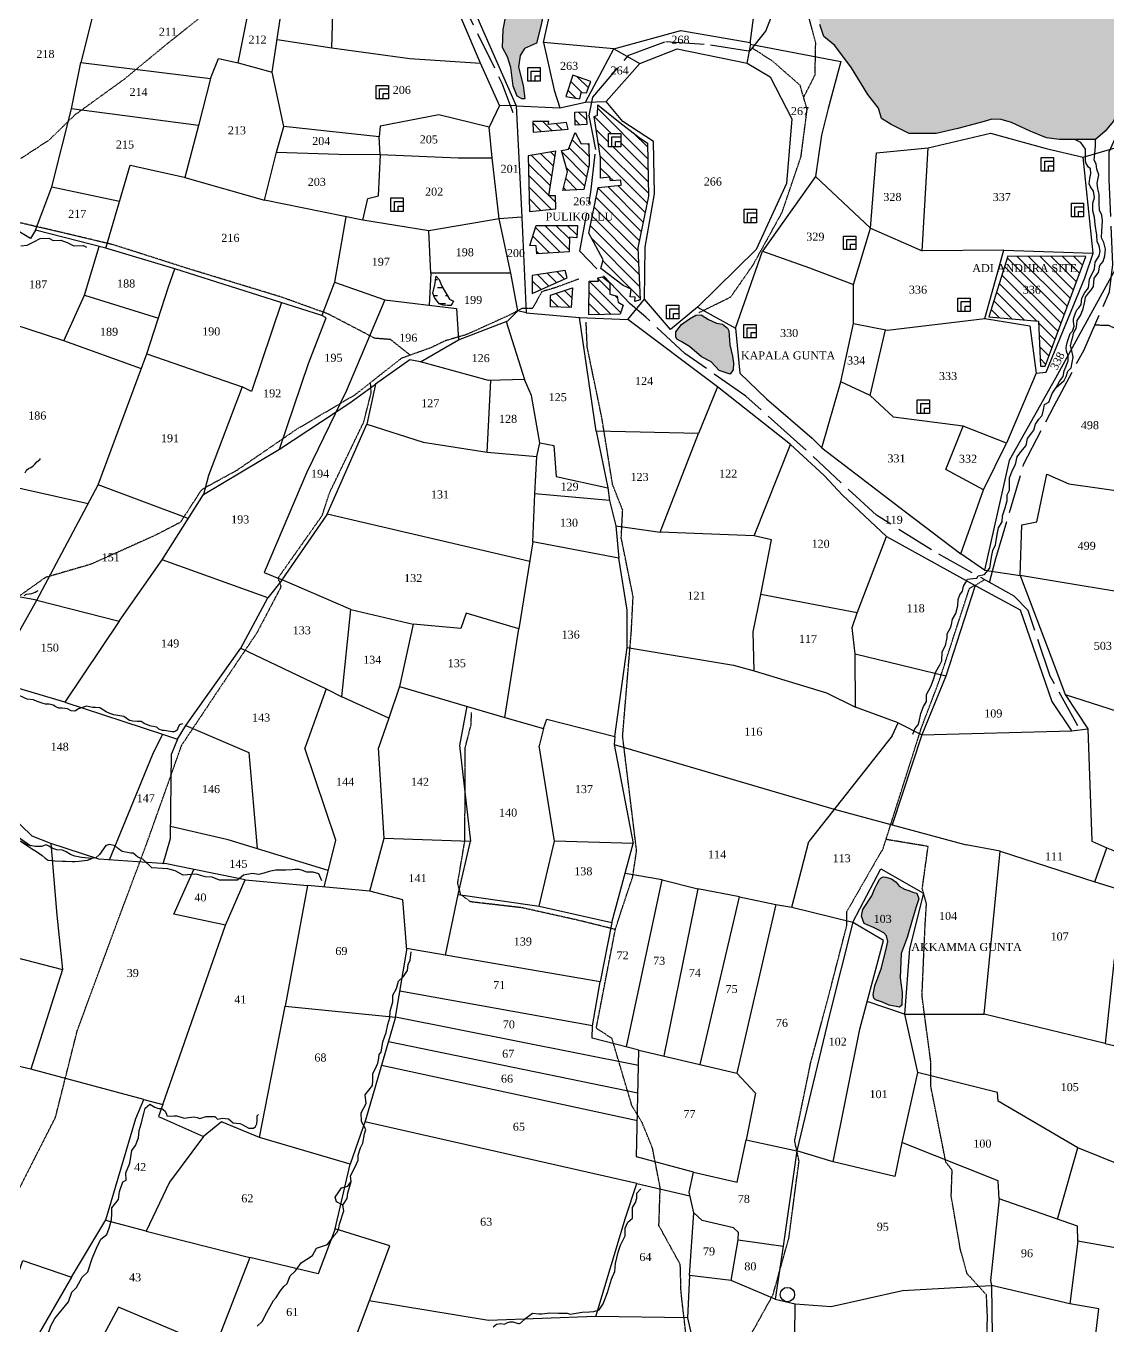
# Model space of a CAD drawing. Header units: millimetres. Extents: x 560 to 2074, y -487 to 930.
# Drawn here: x 1139 to 1476.9, y -166.9 to 239.2 of the extents above; entities that cross this region are included whole.
import ezdxf

# ---------------------------------------------------------------- set-up
doc = ezdxf.new("R2010")
doc.units = ezdxf.units.MM
doc.header["$MEASUREMENT"] = 0
doc.linetypes.add('ACAD_ISO02W100', pattern=[15, 12, -3])
doc.linetypes.add('ACAD_ISO07W100', pattern=[3, 0, -3])
for name, color, linetype in [('CARTTRACK', 30, 'ACAD_ISO02W100'), ('NALA', 4, 'Continuous'), ('SQUAREWELL', 5, 'Continuous'), ('SURVEY_BND', 7, 'Continuous'), ('SURVEY_NO', 7, 'Continuous'), ('TEXT', 7, 'Continuous'), ('VILLAGE_AREA', 1, 'Continuous'), ('WATER_BODY', 4, 'Continuous')]:
    doc.layers.add(name, color=color, linetype=linetype)
doc.layers.add('FOOTPATH', color=150, linetype='ACAD_ISO07W100', lineweight=30)
doc.styles.get("Standard").update_dxf_attribs({"font": 'times.ttf'})

# ---------------------------------------------------------------- blocks, each defined once
blk = doc.blocks.new('123')
at = {"layer": 'SQUAREWELL'}
for points in [[(-3.04, 4.2), (0.8, 4.2), (0.8, 0), (-3.04, 0)], [(-1.97, 3.09), (0.8, 3.09), (0.8, 0), (-1.97, 0)], [(0.8, 0), (-0.8, 0), (-0.8, 1.65), (0.8, 1.65)]]:
    blk.add_lwpolyline(points, close=True, dxfattribs=at)

msp = doc.modelspace()

# ---------------------------------------------------------------- hatches: boundary and pattern name
at = {"layer": 'VILLAGE_AREA'}
h = msp.add_hatch(dxfattribs=at)
h.set_pattern_fill('ANSI31', color=256, scale=20, angle=90, style=0)
h.paths.add_polyline_path([(1315.37, 221.84), (1309.73, 223.76), (1307.6, 217.1), (1311.98, 216.41), (1312.39, 218.37), (1314.06, 218.25)])
h.paths.add_polyline_path([(1307.74, 208.98), (1302.1, 208.34), (1302.23, 209.32), (1297.23, 209.32), (1297.4, 206.03), (1308.26, 206.89)])
h.paths.add_polyline_path([(1313.98, 212.31), (1310.39, 212.27), (1310.52, 208.21), (1314.15, 208.38)])
h.paths.add_polyline_path([(1314.77, 202.41), (1312.39, 202.31), (1310.49, 205.9), (1308.45, 200.66), (1306.22, 200.22), (1308.11, 193.58), (1306.61, 187.75), (1313.17, 188.14), (1314.91, 195.9)])
h.paths.add_polyline_path([(1304.46, 200.01), (1295.81, 198.61), (1296.2, 181.23), (1304.46, 182.01), (1304.37, 186.13), (1302.28, 186.08)])
h.paths.add_polyline_path([(1333.12, 202.51), (1330.53, 204.36), (1323.5, 209.75), (1317.57, 214.5), (1317.52, 211.33), (1316.41, 210.86), (1318.42, 198.02), (1318.42, 191.65), (1321.33, 191.92), (1321.49, 190.81), (1324.71, 191.02), (1324.82, 189.49), (1317.71, 188.68), (1314.8, 174.48), (1319.2, 166.08), (1318.49, 163.39), (1325.51, 158.12), (1328, 156.96), (1327.71, 154.56), (1329.2, 154.48), (1329.16, 153.11), (1330.8, 153.64), (1330.11, 169.89), (1333.39, 186.04)])
h.paths.add_polyline_path([(1324.74, 201.41), (1323.14, 201.41), (1321.97, 201.41), (1320.9, 201.41), (1320.9, 205.61), (1324.74, 205.61)], flags=16)
h.paths.add_polyline_path([(1308.69, 173.25), (1310.98, 172.96), (1311.27, 176.89), (1298.3, 176.88), (1296.32, 170.6), (1298.27, 170.48), (1298.48, 168.02), (1308.6, 168.64)])
h.paths.add_polyline_path([(1307.99, 160.51), (1307.39, 162.77), (1297.04, 161.25), (1297.04, 155.56)])
h.paths.add_polyline_path([(1309.69, 157.39), (1302.79, 155.05), (1302.79, 151.47), (1309.23, 151.24)])
h.paths.add_polyline_path([(1323.62, 154.73), (1321.29, 155.45), (1321.35, 158.99), (1319.08, 160.85), (1317.61, 160.48), (1317.76, 159.46), (1314.9, 159.5), (1314.72, 148.93), (1324.53, 149.16), (1325.47, 151.94), (1323.89, 152.89)])
h.paths.add_polyline_path([(1470.03, 167.12), (1445.6, 167.31), (1439.67, 148.27), (1455.18, 146.97), (1455.78, 132.89), (1457.32, 132.89)])
h.paths.add_polyline_path([(1300.62, 177.67), (1322.61, 177.67), (1322.61, 181.51), (1300.62, 181.51)], flags=9)
h.paths.add_polyline_path([(1433.87, 161.6), (1467.14, 161.6), (1467.14, 165.43), (1433.87, 165.43)], flags=9)
h.paths.add_polyline_path([(1449.65, 154.83), (1456.45, 154.83), (1456.45, 158.64), (1449.65, 158.64)], flags=24)
at = {"layer": 'WATER_BODY'}
h = msp.add_hatch(dxfattribs=at)
h.set_pattern_fill('DASH', color=256, scale=20, style=0)
h.paths.add_polyline_path([(1358.47, 143.96), (1358.12, 144.8), (1356.46, 145.98), (1354.6, 146.34), (1352.15, 147.46), (1349.87, 148.92), (1348.23, 148.83), (1346.24, 147.73), (1343.71, 145.96), (1341.92, 143.63), (1341.94, 142.08), (1342.22, 141.32), (1343.6, 140.65), (1346.2, 139.08), (1349.94, 135.86), (1353.01, 134.23), (1355.48, 131.51), (1358.92, 130.43), (1359.8, 131.77), (1359.91, 133.86), (1359.61, 136.01), (1358.79, 139.57)])
h.paths.add_polyline_path([(1482.46, 255.31), (1479.14, 263.22), (1473.38, 276.31), (1471.21, 288.9), (1470.85, 295.95), (1469.05, 300.55), (1462.92, 307.24), (1458.81, 317.58), (1456.36, 321.39), (1454.13, 329.16), (1450.66, 346.4), (1446.62, 362.44), (1443.67, 362.51), (1440.65, 360.36), (1438.77, 355.54), (1438.77, 350.86), (1439.64, 346.9), (1441.22, 338.14), (1442.3, 330.73), (1441.36, 327.35), (1438.99, 321.09), (1434.07, 314.65), (1430.4, 311.34), (1425.07, 308.03), (1419.95, 303.86), (1411.51, 299.3), (1406.11, 294.91), (1401, 290.31), (1397.67, 286.67), (1393.21, 278.4), (1391.48, 273.79), (1389.25, 270.99), (1386.29, 268.4), (1384.2, 264.94), (1382.91, 259.35), (1382.41, 256.41), (1383.27, 251.66), (1384.85, 247.27), (1386.29, 243.67), (1386.94, 239.57), (1388.17, 235.83), (1391.62, 233.03), (1396.75, 226.05), (1401.87, 217.71), (1405.18, 213.53), (1406.19, 210.23), (1409.14, 208.43), (1414.76, 205.55), (1417.93, 205.55), (1423.26, 205.55), (1430.03, 207.13), (1438.21, 209.29), (1440.66, 210.08), (1443.54, 209.94), (1446.79, 209), (1452.55, 206.34), (1457.73, 204.18), (1461.77, 203.75), (1466.59, 203.75), (1473.03, 203.75), (1475.97, 206.29), (1478.55, 209.29), (1480.13, 212.24), (1480.07, 214.63), (1480.79, 218.59), (1481.73, 221.82), (1483.17, 224.49), (1488.16, 228.27), (1491.76, 230.78), (1492.12, 232.87)])
h.paths.add_polyline_path([(1302.9, 292.34), (1298.84, 296.49), (1295.52, 299.57), (1292.35, 297.57), (1287.44, 295.47), (1284.41, 293.7), (1281.14, 293.71), (1278.29, 292.83), (1277.26, 289.98), (1277.33, 287.43), (1278.38, 284.29), (1281.56, 282.43), (1288.7, 279.7), (1293.14, 276.86), (1294.54, 272.38), (1293.42, 264.74), (1291.13, 254.29), (1289.68, 246.61), (1288.05, 238.07), (1287.81, 232.4), (1289.35, 229.5), (1290.38, 226.15), (1291.17, 220.32), (1292.39, 217.24), (1293.79, 216.44), (1294.77, 216.44), (1294.21, 220.56), (1292.76, 226.34), (1293.28, 229.93), (1294.63, 232.08), (1298.37, 233.8), (1299.82, 239.15), (1302.26, 251.08), (1304.26, 260.83), (1305.11, 270.66), (1307.07, 277.38), (1307.21, 283.35), (1305.61, 288.38)])
h.paths.add_polyline_path([(1294.05, 337.05), (1287.17, 353.84), (1281.62, 367.38), (1272.99, 387.78), (1272.85, 395.65), (1271.59, 410.12), (1269.35, 424.84), (1266.58, 432.43), (1262.82, 437.79), (1256.29, 444.76), (1248.41, 452.58), (1237.77, 462.14), (1232.41, 468.93), (1230.98, 473.93), (1228.38, 479.73), (1224.99, 483.57), (1221.5, 485.36), (1212.79, 488.96), (1203.43, 491.89), (1195.73, 495.88), (1183.45, 502.57), (1174.69, 506.08), (1170.38, 507.6), (1165.48, 510.03), (1159.21, 512.59), (1152.47, 515.71), (1151.38, 516.04), (1151.38, 514.46), (1152.08, 512.36), (1153.35, 509), (1155.57, 506.01), (1157.23, 503.35), (1158.83, 497.32), (1160.42, 492.75), (1165.63, 486.53), (1169.25, 481.13), (1172.24, 475.61), (1173.58, 471.04), (1176.14, 468.25), (1181.61, 463.93), (1186.44, 459.17), (1192.16, 451.8), (1198.83, 441.9), (1203.36, 432.38), (1211.05, 418.28), (1216.52, 407.76), (1223.01, 395.69), (1226.8, 389.08), (1230.98, 380.22), (1235.08, 371.61), (1238.58, 366.52), (1242.91, 357.23), (1246.02, 351.68), (1247.49, 347.39), (1249.79, 340.72), (1251.55, 334.9), (1252.62, 328.54), (1254.01, 321.29), (1255.56, 317.28), (1258.27, 312.75), (1260.86, 307.44), (1262.53, 301.21), (1263.88, 295.81), (1265.23, 293.87), (1267.51, 292.42), (1270.57, 292.11), (1273.45, 293.47), (1276.96, 296.28), (1280.71, 298.75), (1284.13, 300.1), (1290.72, 301.6), (1293.48, 302.56), (1295.12, 305.41), (1296.74, 326.81)])
h.paths.add_polyline_path([(1666, 501.82), (1660.63, 504.33), (1653.59, 506.57), (1647.16, 507.8), (1642.29, 506.62), (1640.11, 504.72), (1637.37, 500.76), (1636.48, 495.37), (1636.48, 488.84), (1638.99, 484.87), (1643.3, 483.14), (1645.87, 482.81), (1649, 482.03), (1652.69, 482.03), (1658.34, 482.08), (1663.32, 483.26), (1665.33, 484.37), (1667.79, 488.23), (1668.91, 492.44), (1668.91, 496.24), (1667.96, 499.42)])
h.paths.add_polyline_path([(1671.16, 452.94), (1670.54, 455.88), (1667.98, 457.66), (1661.78, 455.96), (1659.38, 454.72), (1651.71, 453.56), (1649.69, 451.08), (1649.77, 447.37), (1650, 444.89), (1653.18, 442.88), (1655.81, 443.34), (1660.31, 444.19), (1662.94, 444.97), (1666.43, 445.12), (1668.99, 445.97), (1670.23, 447.76), (1671.39, 450.31)])
h.paths.add_polyline_path([(1731.92, 159.93), (1729.78, 161.28), (1725.52, 162.54), (1720.95, 162.17), (1719.19, 160.36), (1720.24, 158.96), (1721.81, 158), (1723.34, 157.91), (1726.1, 157.04), (1728.55, 153.94), (1729.25, 151.01), (1727.94, 147.17), (1726.19, 142.19), (1726.92, 141.86), (1727.54, 141.86), (1728.42, 142.08), (1729.52, 143.45), (1730.12, 144.5), (1731.28, 146.15), (1733.21, 149.14), (1733.77, 152.33), (1732.57, 157.82)])
h.paths.add_polyline_path([(1578.74, 101.51), (1575.72, 103.75), (1571.57, 106.55), (1566.3, 109.32), (1564.54, 110.26), (1563.01, 110.52), (1561.82, 110.29), (1560.66, 109.59), (1559.57, 108.28), (1558.83, 107.23), (1557.89, 105.26), (1556.4, 101.6), (1555.98, 97.4), (1555.95, 94.23), (1556.66, 91.99), (1558.52, 90.64), (1559.57, 90.2), (1561.74, 89.49), (1562.78, 88.74), (1562.78, 87.99), (1562.56, 86.5), (1560.69, 83.76), (1561.48, 83.08), (1562.93, 83.08), (1564.09, 83.11), (1567.67, 81.82), (1570.18, 82.05), (1573.15, 85.47), (1576.12, 89.65), (1578.4, 94.13), (1579.3, 97.67)])
h.paths.add_polyline_path([(1409.28, 266.99), (1441.42, 266.99), (1441.42, 270.82), (1409.28, 270.82)], flags=24)
h.paths.add_polyline_path([(1420.3, 275.59), (1433.71, 275.59), (1433.71, 279.51), (1420.3, 279.51)], flags=24)
h.paths.add_polyline_path([(1267.76, 272.76), (1301.54, 272.76), (1301.54, 276.59), (1267.76, 276.59)], flags=9)
h.paths.add_polyline_path([(1227.85, 393.79), (1269.02, 393.79), (1269.02, 397.63), (1227.85, 397.63)], flags=24)
h.paths.add_polyline_path([(1562.85, 94.43), (1569.65, 94.43), (1569.65, 98.24), (1562.85, 98.24)], flags=24)
h = msp.add_hatch(dxfattribs=at)
h.set_pattern_fill('DASH', color=256, scale=20, style=0)
h.paths.add_polyline_path([(1268.84, 157.92), (1268.04, 160.01), (1267.13, 160.99), (1266.64, 158.32), (1266.01, 155.72), (1266.59, 154.34), (1268.04, 152.43), (1269.24, 152.01), (1270.67, 151.88), (1271.62, 151.85), (1272.09, 152.5), (1272.47, 153.25), (1271.27, 153.81)])
h = msp.add_hatch(dxfattribs=at)
h.set_pattern_fill('DASH', color=256, scale=10, style=0)
h.paths.add_polyline_path([(1759.22, -147.85), (1760.98, -143.52), (1761.22, -141.23), (1759.89, -140.52), (1757.12, -140.23), (1752.97, -140.66), (1748.11, -140.99), (1744.24, -141.14), (1741.81, -143.47), (1740.9, -145.23), (1738.42, -148.51), (1736.75, -151.94), (1736.56, -155.08), (1737.51, -157.75), (1739.9, -159.18), (1746.19, -159.22), (1748.96, -158.27), (1752.45, -157.74), (1754.45, -157.36), (1756.07, -154.31), (1757.22, -150.14)])
h.paths.add_polyline_path([(1416.94, -35.92), (1417.84, -33.49), (1417.21, -31.73), (1415.96, -31.34), (1414.7, -30.87), (1413.37, -30.4), (1411.65, -29.54), (1410.75, -28.29), (1409.26, -27.15), (1407.54, -26.68), (1406.67, -26.57), (1406.05, -26.92), (1405.54, -27.43), (1404.79, -28.76), (1404.01, -30.44), (1403.11, -32.51), (1400.29, -36.73), (1399.89, -38.88), (1400.76, -41.15), (1401.7, -41.62), (1403.62, -42.44), (1404.91, -43.07), (1406.87, -44.05), (1407.69, -44.99), (1408.16, -46.75), (1407.73, -48.66), (1406.13, -55.04), (1404.13, -60.63), (1403.54, -63.33), (1403.81, -64.43), (1404.32, -64.97), (1406.44, -65.76), (1408.59, -66.62), (1411.77, -67.24), (1412.47, -66.63), (1412.63, -62.75), (1411.96, -58.11), (1412.35, -50.56), (1414.23, -45.52), (1415.76, -40.08)])
h.paths.add_polyline_path([(1403.04, -41.63), (1409.85, -41.63), (1409.85, -37.83), (1403.04, -37.83)], flags=24)

# ---------------------------------------------------------------- linework, layer by layer
at = {"layer": 'CARTTRACK'}
for points in [[(1137.52, 527.16), (1144.29, 508.48), (1144.56, 495.76), (1141.73, 484.13), (1141.73, 473.68), (1147.23, 448.77), (1152.07, 426.58), (1157.16, 417.61), (1172.32, 403.95), (1187.63, 389.65), (1201.44, 380.81), (1212.71, 373.58), (1221.16, 357.91), (1242.1, 312.94), (1247.61, 302.99), (1256.47, 296.03), (1259.29, 285.12), (1263.85, 273.07), (1273.37, 250.3), (1287.6, 221.31), (1291.05, 212.17)], [(1467.52, 20.6), (1458.82, 36.14), (1451.95, 56.63), (1447.62, 61.07), (1421.77, 75.52), (1404.61, 86.33), (1379.77, 109.32), (1363.77, 123.57), (1344.76, 136.84), (1332.56, 148.21), (1327.63, 152.41), (1311.93, 168.86), (1315.41, 187.23), (1316.95, 200.59), (1314.9, 211.15), (1316.03, 216.92), (1327.22, 230.03), (1338.81, 234.33), (1352.76, 233.31), (1365.17, 231.36), (1370.02, 237.55), (1375.15, 250.87)], [(1439.94, 65.37), (1441.92, 72.84), (1450.55, 102.21), (1460.04, 120.49), (1469.32, 137.85), (1477.36, 156.17), (1478.37, 164.64), (1477.25, 191.24), (1477.25, 199.86), (1480.16, 206.33), (1481.06, 209.62)]]:
    msp.add_lwpolyline(points, dxfattribs=at)
at = {"layer": 'FOOTPATH', "ltscale": 0.01}
for points in [[(1381.84, 216.86), (1385.42, 223.87), (1385.62, 233.92), (1381.61, 248.98), (1375.69, 262.32), (1372.54, 271.34), (1361.57, 279.06), (1341.97, 287.96), (1324.13, 296.72), (1318.02, 299.77), (1314.59, 305.39), (1310.3, 307.01), (1299.96, 304.6)], [(1137.36, 197.79), (1146.26, 203.6), (1154.39, 211.51), (1169.83, 222.68), (1182.8, 233.39), (1199.3, 246.53), (1210.81, 255.8), (1219.01, 264.27), (1221.6, 269.31)], [(1349.11, 149.63), (1359.07, 154.52), (1366.02, 164.47), (1375.11, 180.92), (1381.03, 198.36), (1382.94, 213.1), (1380.75, 220.63), (1372.16, 228.15), (1365.84, 232.22)], [(1258.99, 136.35), (1252.83, 141.23), (1247.92, 141.61), (1233.31, 149.23), (1219, 154.4), (1189.26, 163.48), (1166.31, 170.81), (1149.66, 174.78), (1122.7, 181.02)], [(1311.61, 160.11), (1304.18, 157.38), (1300.08, 156.18), (1297.17, 150.97), (1293.92, 150.97), (1290.16, 148.93), (1276.58, 142.78), (1269.91, 140.82), (1265.47, 138.68), (1256.21, 135.35), (1241.72, 123.94), (1223.22, 113), (1204.82, 100.35), (1193.81, 94.32), (1187.18, 84.13), (1179.24, 80.02), (1159.22, 71.03), (1145.05, 66.91), (1128.63, 55.25), (1107.7, 40.6), (1097.48, 32.38), (1095.37, 30.28), (1090.15, 19.57), (1085.36, 12.73)], [(1325.32, 17.33), (1328.05, 50.19), (1328.59, 60.95), (1324.89, 79.29), (1325.33, 87.93), (1322.17, 95.99), (1318.84, 116.74), (1314.27, 138.79), (1313.92, 146.72)], [(1498.2, 20.25), (1495.72, 55.06), (1495.72, 81.75), (1494.14, 113.47), (1491.77, 139.89), (1481.62, 143.57), (1477.14, 145.6), (1472.77, 145.71)], [(1187.59, 14.48), (1199.88, 32.92), (1211.13, 49.63), (1218.68, 64), (1217.75, 66.79), (1231.51, 86.29), (1233.76, 93.31), (1244.45, 115.42), (1246.78, 124.58), (1246.59, 127.77)], [(1406.47, -18.38), (1418.74, 20.28), (1424.09, 34.31), (1433.64, 63.51), (1438.37, 66.24)], [(1276.18, 13.83), (1278.03, 21.08), (1278.1, 24.78)], [(1329.68, -18.41), (1325.32, 17.33)], [(1176.64, -16.33), (1187.59, 14.48)], [(1276.05, -15.28), (1276.18, 13.83)], [(1345.01, -168.76), (1343.56, -156.25), (1343.32, -147.63), (1336.65, -135.5), (1337.05, -123.65), (1334.64, -111.27), (1331.34, -103.16), (1328.19, -97.95), (1322, -77.07), (1317.09, -73.85), (1323.04, -43.02), (1311.53, -40.17), (1293.91, -36.24), (1277.83, -34.39), (1274.77, -32.14), (1273.81, -28.53), (1276.05, -15.28)], [(1420.72, -17.09), (1407.57, -14.91)], [(1051.68, -261.51), (1056.27, -247.98), (1066.52, -223.93), (1082.05, -197.82), (1097.36, -175.65), (1119.87, -151.61), (1135.79, -126.13), (1148.2, -101.68), (1155.02, -74.55), (1168.29, -38.63), (1176.64, -16.33)], [(1323.04, -43.02), (1325.14, -36.49), (1328.44, -26.68), (1329.68, -18.41)], [(1354.84, -201.76), (1358.33, -198.41), (1364.13, -171.82), (1372.28, -157.13), (1377.24, -139.36), (1380.42, -115.35), (1379.04, -109.01), (1384.01, -84.85), (1390.08, -62.19), (1395.33, -41.76), (1395.33, -37.49), (1406.22, -18.48), (1406.47, -18.38)], [(1444.47, -250.59), (1446.07, -245.2), (1446.72, -240.9), (1447.98, -226.95), (1444.85, -224.62), (1443.32, -205.34), (1442.44, -195.59), (1438.87, -193.41), (1439.24, -163.62), (1438.94, -157.14), (1432.9, -150.52), (1430.78, -142.82), (1427.94, -126.37), (1428.23, -118.22), (1426.26, -115.68), (1421.59, -92.12), (1421.59, -84.55), (1418.82, -63.75), (1419.77, -42.02), (1420.21, -34.97), (1418.9, -30.26), (1420.72, -17.09)]]:
    msp.add_lwpolyline(points, dxfattribs=at)
at = {"layer": 'NALA'}
for points in [[(1415.96, 18.02), (1416.6, 19.68), (1417.65, 20.9), (1417.91, 21.95), (1418.45, 24.42), (1419.32, 26.58), (1420.25, 28.21), (1420.25, 30.33), (1421.56, 32.88), (1422.36, 35.03), (1423.13, 37.45), (1424.35, 39.59), (1424.96, 40.93), (1425.09, 43.72), (1426.14, 45.63), (1426.69, 48.19), (1426.66, 49.31), (1427.72, 51.23), (1428.07, 52.25), (1428.29, 53.91), (1429.35, 55.67), (1429.96, 58.07), (1430.12, 59.99), (1430.63, 61.49), (1431.43, 62.68), (1431.82, 64.17), (1432.36, 65.26), (1433.03, 66.41), (1434.73, 66.6), (1435.95, 66.7), (1436.36, 67.43), (1438.38, 67.82), (1439.95, 69.86), (1440.53, 73.25), (1440.91, 75.38), (1441.78, 77.08), (1442.29, 80.31), (1442.71, 82.45), (1443.83, 84.34), (1443.93, 86.22), (1444.79, 88.65), (1445.37, 90.95), (1445.46, 92.68), (1446.17, 94.21), (1446.14, 98.02), (1447.07, 100.47), (1448, 102.23), (1448.54, 104.56), (1449.73, 106.2), (1451.3, 108.11), (1451.75, 110.28), (1453.09, 112.04), (1453.73, 112.9), (1454.21, 114.82), (1455.33, 116.39), (1456.36, 117.48), (1456.71, 119.24), (1457.03, 120.9), (1458.41, 121.63), (1459.44, 124.35), (1460.72, 126.23), (1463.25, 128.42), (1463.86, 129.7), (1464.4, 131.36), (1465.43, 132.41), (1466, 135.77), (1465.46, 138.23), (1465.2, 139.29), (1465.62, 141.07), (1465.97, 142.06), (1466.1, 143.12), (1466.45, 143.89), (1466.93, 144.72), (1467.22, 145.93), (1467.25, 147.21), (1468.31, 148.72), (1469.18, 150.86), (1469.63, 153.15), (1469.92, 154.46), (1470.78, 155.68), (1471.55, 156.54), (1472.35, 157.76), (1472.61, 160.38), (1473.95, 162.2), (1474.34, 164.4), (1475.37, 165.58), (1475.91, 167.34), (1476.07, 169.48), (1475.56, 171.5), (1474.85, 172.97), (1474.95, 175.04), (1475.2, 178.27), (1475.01, 180.09), (1474.21, 181.66), (1474.15, 183.67), (1474.15, 186.61), (1473.73, 188.25), (1473.48, 190.04), (1474.05, 192.69), (1473.45, 194.48), (1473.16, 196.08), (1472.61, 197.23), (1472.77, 199.31), (1473.03, 201.61), (1473.03, 203.08), (1473.03, 203.75)], [(1460.72, 126.23), (1461.86, 128.37), (1462.85, 129.64), (1463.21, 131.44), (1463.75, 132.66), (1464.51, 134.63), (1464.43, 136.09), (1463.92, 137.61), (1463.81, 138.62), (1464.06, 139.91), (1464.34, 140.95), (1465.1, 143.14), (1465.81, 143.84), (1466.37, 145.39), (1466.17, 146.82), (1466.17, 147.73), (1466.65, 149.27), (1467.13, 150.48), (1467.81, 151.1), (1468.48, 152.21), (1468.74, 154.15), (1469.67, 155.93), (1470.76, 157.42), (1471.13, 160.09), (1472.65, 163.29), (1472.88, 165.41), (1474.14, 167.39), (1474.5, 168.83), (1474.19, 170.49), (1473.55, 171.84), (1473.37, 173.86), (1472.88, 177.15), (1472.65, 179.49), (1472.2, 181.42), (1472.16, 183.84), (1472.65, 185.6), (1472.34, 187.62), (1471.44, 188.93), (1470.99, 189.83), (1471.26, 191.54), (1471.53, 193.07), (1471.39, 194.51), (1470.85, 195.05), (1470.13, 196.26), (1469.9, 196.98), (1469.9, 198.33), (1469.9, 200.67), (1468.42, 202.77)], [(1137.35, 170.46), (1139.36, 170.68), (1141.47, 171.76), (1143.37, 172.8), (1146.09, 172.88), (1147.46, 172.17), (1149.89, 172.25), (1151.82, 171.54), (1153.91, 170.53), (1156.89, 170.57), (1157.93, 170.09)], [(1138.7, 99.62), (1139.18, 100.4), (1139.78, 100.91), (1140.48, 101.3), (1141.2, 101.79), (1141.71, 102.33), (1142.37, 103.08), (1142.76, 103.35), (1143.4, 103.86), (1143.4, 104.07)], [(1138.41, 61.31), (1139.13, 61.69), (1140.85, 61.9), (1141.85, 62.35), (1142.41, 62.68), (1142.81, 62.81)], [(1187.85, 21.2), (1186.89, 20.92), (1186.54, 20.17), (1186.16, 19.28), (1185.7, 18.87), (1185.25, 18.69), (1184.61, 18.67), (1182.16, 19.14), (1181.57, 19.17), (1180.48, 19.5), (1179.81, 20.17), (1178.1, 20.53), (1177.63, 20.54), (1175.94, 21.27), (1174.95, 21.89), (1173.75, 21.97), (1172.3, 21.99), (1171.35, 22.3), (1170.28, 22.96), (1169.51, 23.5), (1166.39, 24.04), (1165.19, 24.48), (1164.05, 24.91), (1162.07, 26.21), (1160.64, 26.32), (1159.71, 26.3), (1157.83, 26.7), (1155.37, 25.85), (1154.19, 25.13), (1153.12, 25.28), (1151.98, 25.9), (1150.28, 26.12), (1149.19, 26.14), (1148.34, 26.47), (1147.47, 27.01), (1146.19, 27.36), (1145.06, 27.36), (1144.33, 27.51), (1142.51, 28.21), (1141.32, 28.67), (1139.35, 28.86), (1135.73, 30.61)], [(1083.44, 12.27), (1095.91, 6.21), (1107.26, 0.99), (1119.3, -4.22), (1127.47, -7.85), (1140.5, -16.85)], [(1231.34, -27.78), (1230.45, -25.64), (1228.68, -25.13), (1226.65, -25.13), (1225.33, -24.56), (1224.25, -24.25), (1223.05, -24.25), (1222.1, -24.37), (1220.14, -24.5), (1218.43, -24.5), (1216.97, -24.5), (1214.89, -24.88), (1213.24, -25.38), (1211.72, -25.83), (1209.63, -25.51), (1206.91, -26.02), (1205.08, -27.6), (1203.56, -27.6), (1199.45, -27.6), (1197.17, -26.65), (1194.96, -26.58), (1193.56, -26.14), (1192.11, -25.7), (1188.12, -26.08), (1185.59, -24.75), (1183.25, -24.06), (1178.25, -23.74), (1175.55, -21.14), (1173.91, -20.44), (1172.45, -19.18), (1171.76, -19.18), (1169.04, -18.67), (1167.83, -17.79), (1166.88, -16.9), (1165.05, -16.52), (1163.91, -16.84), (1163.91, -16.84), (1161.89, -19.62), (1160.75, -20.69), (1159.54, -20.88), (1156.32, -20.5), (1154.23, -20.12), (1152.84, -19.56), (1151.57, -18.73), (1150.43, -18.23), (1148.6, -18.17), (1147.4, -17.72), (1146.13, -17.03), (1145.31, -16.59), (1145.31, -16.59), (1143.83, -17.07), (1141.87, -17.07), (1139.13, -16.63), (1137.27, -15.48), (1140.37, -17.52), (1142.58, -18.89), (1144, -19.91), (1144.93, -20.7), (1145.91, -21.41), (1145.91, -21.41), (1147.99, -21.59), (1150.39, -21.72), (1151.27, -21.72), (1153.44, -21.77), (1154.33, -21.77), (1155.44, -21.68), (1156.28, -21.54), (1158.23, -21.37), (1159.54, -20.88)], [(1211.15, -166.96), (1212.74, -165.47), (1214.19, -162.61), (1216.33, -158.91), (1217.14, -158.01), (1218.41, -156.02), (1219.46, -154.57), (1220.59, -153.57), (1221.5, -151.22), (1223.17, -149.68), (1224.89, -147.14), (1228.44, -144.85), (1229.71, -142.59), (1233.11, -141.41), (1235.24, -138.6), (1236.1, -137.7), (1236.55, -136.75), (1236.87, -135.03), (1238.23, -130.93), (1237.96, -129.12), (1235.97, -128.13), (1235.51, -126.59), (1236.65, -125), (1237.55, -123.69), (1239.46, -123.19), (1240.54, -121.75), (1240.37, -120), (1241.68, -117.33), (1242.72, -115.11), (1242.72, -113.48), (1243.4, -111.17), (1244.22, -109.73), (1244.72, -106.8), (1245.08, -105.44), (1243.77, -103), (1243.63, -100.28), (1245.22, -97.34), (1244.95, -94.62), (1247.17, -91.74), (1247.26, -89.98), (1247.26, -87.98), (1248.07, -86.63), (1248.89, -84.81), (1249.16, -83.23), (1249.3, -82.05), (1249.93, -81.33), (1250.39, -78.16), (1251.43, -75.15), (1252.02, -72.66), (1252.66, -70.62), (1252.75, -68.49), (1253.57, -65.57), (1253.57, -63.57), (1254.74, -61.49), (1255.29, -59.18), (1256.83, -57.73), (1258.1, -55.88), (1258.33, -53.96), (1259.01, -52.65), (1259.28, -50.02)], [(1145.73, -169.87), (1146.71, -166.8), (1148.02, -164.47), (1152.22, -159.3), (1153.3, -156.34), (1154.76, -154.83), (1156.57, -151.66), (1158.28, -149.96), (1159.64, -145.82), (1161.01, -142.6), (1162.37, -139.73), (1164.18, -138.27), (1164.92, -136.27), (1165.65, -133.74), (1165.84, -131.74), (1165.84, -129.99), (1167.89, -127.36), (1168.14, -124.88), (1169.26, -121.86), (1170.23, -121.27), (1170.18, -118.98), (1171.45, -116.01), (1171.99, -112.03), (1173.21, -110.47), (1174.14, -108.13), (1174.33, -105.79), (1174.97, -103.7), (1175.8, -100.48), (1176.19, -98.78), (1177.7, -97.56), (1179.21, -98.49), (1180.33, -98.97), (1181.4, -98.97), (1182.48, -99.75), (1182.87, -100.68), (1182.97, -101.17), (1184.14, -101.36), (1185.26, -101.17), (1186.04, -101.17), (1188.38, -101.94), (1189.84, -101.7), (1191.55, -101.55), (1192.43, -101.7), (1193.26, -102.04), (1195.21, -101.46), (1197.11, -101.41), (1197.94, -101.46), (1198.08, -101.55), (1198.77, -102.29), (1200.33, -101.94), (1202.18, -102.19), (1203.69, -103.45), (1205.79, -103.65), (1206.33, -103.8), (1208.57, -105.11), (1210.07, -105.11), (1210.7, -104.52), (1211.09, -103.7), (1211.19, -102.62), (1211.19, -101.21), (1211.63, -100.82)], [(1237.96, -129.12), (1239.27, -127.01), (1239.51, -125.22), (1239.93, -123.94), (1240.54, -121.75)], [(1284.9, -167.17), (1285.93, -166.28), (1287.29, -166.11), (1288.41, -166.31), (1289.11, -165.85), (1290.04, -165.52), (1291.14, -165.52), (1291.67, -165.75), (1292.79, -166.11), (1293.06, -166.08), (1293.52, -165.91), (1295.12, -164.46), (1297.17, -162.87), (1299.13, -163.1), (1300.06, -163.1), (1302.55, -162.77), (1305.34, -162.87), (1307.96, -162.87), (1308.89, -163.13), (1312.69, -162.56), (1314.95, -162.43), (1316.31, -162.33), (1318, -161.76), (1319.26, -159.97), (1320.55, -156.36), (1321.88, -152.19), (1322.91, -149.87), (1323.04, -147.32), (1323.91, -143.84), (1324.6, -141.62), (1326.13, -138.68), (1326.13, -136.3), (1326.93, -134.48), (1328.42, -133.15), (1328.43, -129.82), (1329.35, -128.26), (1329.79, -126.93), (1329.79, -125.41), (1331.01, -124.02)]]:
    msp.add_lwpolyline(points, dxfattribs=at)
at = {"layer": 'SURVEY_BND'}
for points in [[(1402.68, 176), (1404.56, 199.51), (1420.69, 201.12), (1440.22, 205.71), (1457.64, 200.93), (1469.15, 198.22), (1480.64, 201.57), (1483.94, 207.59), (1483.49, 215.39), (1483.17, 220.25), (1495.18, 231.22), (1485.89, 254.03), (1484.08, 262.48), (1475.17, 279.91), (1474.26, 283.36), (1473.68, 295.28), (1473.81, 300.28), (1473.68, 312.2), (1469.94, 313.87), (1464.33, 311.02), (1459.78, 322.16), (1454.78, 339.78), (1450.5, 356.01)], [(1262, 282.83), (1271.48, 261.82), (1280.85, 239.76), (1292.07, 214.26), (1286.88, 214.33), (1280.93, 227.59)], [(1300.59, 233.99), (1308.36, 269.09), (1311.64, 283.25)], [(1234.52, 232.36), (1258.81, 229), (1280.93, 227.59), (1263.71, 267.86), (1255.27, 276.41)], [(1217.41, 234.93), (1234.52, 232.36), (1235.64, 271.64)], [(1370.03, 271.6), (1365.15, 234.52), (1365.17, 233.51), (1393.5, 228.09), (1389.51, 213.36), (1387.38, 205.07), (1385.51, 192.12), (1368.99, 168.81), (1383.71, 163.63), (1397.39, 158.41), (1402.68, 176), (1385.51, 192.12)], [(1163.31, 256.38), (1156.08, 227.72), (1196.57, 222.72), (1199.15, 229.05), (1205.27, 227.65), (1208.67, 244.82)], [(1205.27, 227.65), (1215.91, 224.78), (1218.65, 243.38)], [(1322.54, 232), (1343.51, 237.7), (1365.16, 234.02)], [(1295.15, 149.59), (1311.87, 148.09), (1326.9, 147.44), (1332.17, 153.85), (1332.31, 170.06), (1335.31, 186.76), (1334.96, 203.11), (1325.38, 209.34), (1320.15, 215.62), (1330.67, 227.45), (1342.3, 232.03), (1364.18, 227.57), (1365.31, 233.48)], [(1322.54, 232), (1300.59, 233.99), (1303.94, 219.11), (1305.72, 213.61)], [(1313.77, 215.39), (1322.54, 232), (1330.67, 227.45)], [(1196.57, 222.72), (1192.83, 208.09), (1153.16, 213.27), (1156.08, 227.72)], [(1364.18, 227.57), (1371.35, 223.28), (1378.11, 210.11), (1376.53, 189.94), (1367.01, 169.3), (1348.72, 151.37), (1360.54, 144.79), (1368.99, 168.81)], [(1286.88, 214.33), (1283.66, 207.51), (1267.88, 211.46), (1249.55, 207.92), (1249.25, 204.53), (1219.48, 207.79), (1215.91, 224.78)], [(1141.98, 175.44), (1140.37, 172.81), (1133.58, 176.83), (1120.15, 180.45), (1127.98, 203.4), (1133.77, 222.95)], [(1292.07, 214.26), (1305.72, 213.61), (1313.77, 215.39), (1320.15, 215.62)], [(1147.05, 188.9), (1153.16, 213.27)], [(1292.07, 214.26), (1293.88, 179.5), (1286.79, 178.96), (1284.56, 197.98)], [(1192.83, 208.09), (1188.61, 191.86), (1213.43, 184.73), (1217.17, 199.77), (1219.48, 207.79)], [(1249.6, 199.04), (1273.98, 198.02), (1284.56, 197.98), (1283.66, 207.51)], [(1217.17, 199.77), (1236.69, 199.17), (1249.6, 199.04), (1249.25, 204.53)], [(1286.79, 178.96), (1264.79, 175.16), (1244.21, 178.5), (1245.7, 185.31), (1249.11, 186.09), (1249.66, 199.04)], [(1397.41, 146.23), (1407.99, 144.16), (1438.39, 147.79), (1444.33, 169.13), (1418.91, 168.98), (1420.69, 201.12)], [(1235.32, 159.1), (1231.42, 148.76), (1185.45, 163.35), (1163.88, 169.76), (1171.51, 195.67), (1188.86, 191.79)], [(1444.33, 169.13), (1472.32, 168.22), (1469.15, 198.22)], [(1163.88, 169.76), (1141.98, 175.44), (1147.05, 188.9), (1168.2, 184.43)], [(1244.21, 178.5), (1213.43, 184.73)], [(1238.85, 179.59), (1235.32, 159.1), (1251, 153.65), (1273.43, 150.95), (1274.1, 141.13), (1289.47, 147.1), (1292.56, 150.23), (1290.36, 161.92), (1265.44, 161.92), (1264.85, 151.98)], [(1290.36, 161.92), (1286.79, 178.96)], [(1293.88, 179.33), (1295.15, 149.59), (1292.56, 150.23)], [(1150.85, 140.78), (1124.27, 149.5), (1134.48, 176.3)], [(1265.44, 161.92), (1264.79, 175.16)], [(1402.68, 176), (1418.91, 168.98)], [(1175.01, 132.1), (1150.85, 140.78), (1157.3, 155.13), (1161.87, 170.28)], [(1481.41, 167.31), (1460.54, 129.21), (1446.06, 103.49), (1438.31, 69.17), (1430.99, 74.34)], [(1438.39, 147.79), (1452.46, 145.46), (1454.48, 130.7), (1457.64, 131.07), (1469.64, 160.51), (1472.32, 168.22)], [(1176.73, 136.74), (1183.45, 157.65), (1185.45, 163.35)], [(1360.54, 144.79), (1361.95, 130.68), (1370.3, 122.67), (1384.53, 110.44), (1387.58, 107.38), (1393.47, 128.01), (1397.41, 146.23), (1397.39, 158.41)], [(1157.3, 155.13), (1180.33, 147.95)], [(1251, 153.65), (1239.09, 125.31), (1226.64, 99.77), (1213.35, 68.48), (1218.95, 66.21), (1214.47, 60.55), (1181.5, 72.39), (1194.43, 92.88), (1218.11, 107.04), (1240.08, 121.46), (1248.13, 127.26)], [(1218.82, 152.76), (1209.41, 125.05), (1206.5, 126.44), (1196.01, 98.77), (1194.43, 92.88)], [(1348.72, 151.37), (1340.26, 144.38), (1332.17, 153.85)], [(1218.11, 107.04), (1227.23, 133.76), (1232.73, 148.05), (1231.42, 148.76)], [(1288.93, 146.89), (1294.65, 128.75), (1283.41, 128.42), (1262.19, 134.23), (1274.1, 141.13)], [(1317.1, 112.58), (1311.87, 148.09)], [(1354.98, 126.46), (1326.9, 147.44)], [(1402.61, 123.78), (1407.46, 144.27)], [(1189.65, 85.3), (1161.55, 95.88), (1176.73, 136.74), (1206.5, 126.44)], [(1262.19, 134.23), (1258.81, 134.85), (1248.13, 127.26), (1245.46, 114.79), (1263, 109.17), (1283, 106.08), (1284.14, 128.44)], [(1438.31, 69.17), (1449.47, 67.54), (1450.01, 83.31), (1454.69, 84.29), (1457.78, 99.17), (1464.72, 96.19), (1493.44, 92.14), (1492.05, 106.45), (1490.92, 133.23), (1491.02, 137.79)], [(1454.48, 130.7), (1445.17, 108.83), (1431.72, 114.14), (1409.94, 116.97), (1402.61, 123.78), (1393.47, 128.01)], [(1283, 106.08), (1298.54, 104.69), (1299.49, 109.02), (1296.87, 123.79), (1294.65, 128.75)], [(1366.4, 79.96), (1377.77, 108.49), (1354.98, 126.46), (1348.98, 111.88)], [(1232.99, 86.67), (1245.46, 114.79)], [(1387.58, 107.38), (1413.63, 87.37), (1430.99, 74.34), (1437.98, 94.24), (1426.21, 100.64), (1431.72, 114.14)], [(1323.15, 83.07), (1337.04, 81.09), (1348.98, 111.88), (1317.1, 112.58), (1320.68, 94.93)], [(1299.49, 109.02), (1303.87, 108.09), (1304.59, 98.48), (1320.68, 94.93), (1321.22, 90.99), (1297.9, 93.08), (1298.54, 104.69)], [(1398.61, 55.85), (1407.7, 79.73), (1393.99, 92.59), (1388.25, 98.8), (1377.77, 108.49)], [(1437.98, 94.24), (1445.17, 108.83)], [(1158.39, 89.92), (1108.2, 101.14)], [(1142.41, 59.8), (1161.55, 95.88)], [(1297.27, 78.03), (1297.9, 93.08)], [(1321.22, 90.99), (1323.15, 83.07), (1324.13, 72.97)], [(1296.29, 71.86), (1232.99, 86.67), (1218.9, 66.23)], [(1288.49, 23.16), (1300.59, 19.73), (1301.68, 22.67), (1322.84, 17.22), (1326.71, 45.09), (1326.7, 56.73), (1324.13, 72.97), (1297.27, 78.03), (1292.95, 50.84)], [(1326.71, 45.09), (1359.96, 39.5), (1366.4, 37.75), (1366.06, 49.94), (1368.49, 61.6), (1371.83, 78.71), (1366.4, 79.96), (1337.04, 81.09)], [(1407.7, 79.73), (1435.44, 64.45), (1426.21, 36.06), (1397.98, 42.97)], [(1168.13, 53.25), (1181.5, 72.39)], [(1128.19, 34.74), (1142.41, 59.8), (1099.7, 67.51)], [(1232.71, 32.15), (1237.58, 29.62), (1240.44, 56.9), (1218.95, 66.21)], [(1449.47, 67.54), (1460.01, 39.85), (1463.55, 30.35), (1470.6, 19.6)], [(1463.55, 30.35), (1496.27, 19.85), (1494.11, 49.35), (1493.31, 60.2), (1449.47, 67.54)], [(1366.4, 37.75), (1388.94, 30.93), (1398.04, 26.39), (1397.98, 42.97), (1396.96, 51.3), (1398.61, 55.85), (1368.49, 61.6)], [(1435.44, 64.45), (1449.5, 56.81), (1459.4, 28.22), (1465.47, 18.97)], [(1142.41, 59.8), (1168.13, 53.25), (1151.14, 27.96), (1128.19, 34.74)], [(1151.14, 27.96), (1181.61, 17.95), (1186.26, 16.46), (1188.94, 20.69), (1206.12, 44.89), (1214.47, 60.55)], [(1240.44, 56.9), (1259.89, 52.29), (1255.62, 32.91), (1252.26, 22.95), (1237.58, 29.62)], [(1255.62, 32.91), (1288.49, 23.16), (1292.95, 50.84), (1276.43, 55.78), (1274.76, 50.93), (1259.89, 52.29)], [(1206.12, 44.89), (1232.71, 32.15), (1226.09, 13.6)], [(1426.21, 36.06), (1418.8, 17.78)], [(1276.62, 26.68), (1274.34, 14.46)], [(1409.51, 17.47), (1411.33, 21.54), (1398.04, 26.39)], [(1188.94, 20.69), (1208.54, 12.29)], [(1252.26, 22.95), (1249.08, 13.7)], [(1411.33, 21.54), (1418.8, 17.78), (1465.47, 18.97), (1470.6, 19.6), (1471.88, -15.44)], [(1181.61, 17.95), (1178.54, 11.66)], [(1186.26, 16.46), (1184.47, 11.82)], [(1300.59, 19.73), (1299.29, 14.31)], [(1322.84, 17.22), (1322.69, 14.71)], [(1409.51, 17.47), (1383.49, -15.56)], [(1418.8, 17.78), (1409.48, -10.33)], [(1208.54, 12.29), (1211.18, -17.78)], [(1250.81, -14.5), (1249.08, 13.7)], [(1274.34, 14.46), (1277.79, -15.47)], [(1322.69, 14.71), (1328.61, -16.16), (1303.99, -15.47), (1299.29, 14.31)], [(1322.69, 14.71), (1391.42, -5.49), (1432.65, -16.54)], [(1095.81, 10.49), (1115.75, 10.45), (1140.93, -13.9)], [(1178.54, 11.66), (1164.95, -21.32)], [(1184.09, -14.59), (1184.47, 11.82)], [(1202.16, -14.99), (1184.15, -10.82)], [(1146.69, -16.14), (1140.93, -13.9)], [(1181.72, -97.67), (1201.25, -41.63), (1207.47, -27.54), (1190.51, -24.06), (1182.83, -22.55), (1161.69, -21.09), (1146.69, -16.14), (1148.62, -38.5), (1150.34, -55.55)], [(1181.8, -22.47), (1184.09, -14.59)], [(1233.4, -24.65), (1202.16, -14.99)], [(1232.15, -29.78), (1235.72, -15.09)], [(1246.34, -31.01), (1250.81, -14.5)], [(1250.81, -14.5), (1277.79, -15.47)], [(1273.98, -32.07), (1277.79, -15.47)], [(1299.22, -35.77), (1303.99, -15.47)], [(1321.97, -40.89), (1328.61, -16.16)], [(1373.17, -35.27), (1378.12, -36.04), (1383.49, -15.56)], [(1471.88, -15.44), (1476.52, -17.56), (1480.16, -18.98), (1481.07, -15.53)], [(1413.33, -69.51), (1438.23, -69.43), (1443.25, -18.6)], [(1443.25, -18.6), (1432.65, -16.54)], [(1443.25, -18.6), (1472.79, -28.18), (1476.52, -17.56)], [(1201.25, -41.63), (1185.16, -38.19), (1191.4, -24.24)], [(1397.21, -40.69), (1405.92, -24.03), (1419.29, -31.68), (1414.9, -49.03), (1413.33, -69.51), (1401.72, -65.49)], [(1207.47, -27.54), (1226.95, -29.33), (1219.93, -67.02)], [(1326.5, -79.68), (1337.65, -27.5), (1326.1, -25.52)], [(1337.65, -27.5), (1348.83, -30.35), (1338.19, -82.52)], [(1472.79, -28.18), (1505.02, -38), (1503.58, -57.28), (1478.78, -52.25), (1475.98, -78.65), (1438.23, -69.43)], [(1254.41, -70.44), (1257.9, -49.47), (1256.67, -33.73), (1246.34, -31.01), (1226.95, -29.33)], [(1270, -51.03), (1273.98, -32.07), (1299.22, -35.77), (1321.97, -40.89), (1318.34, -59.32)], [(1349.54, -85.18), (1361.77, -32.86), (1348.83, -30.35)], [(1361.77, -32.86), (1373.17, -35.27), (1360.98, -87.86)], [(1378.12, -36.04), (1397.21, -40.69), (1389.85, -70.14), (1379.73, -112.18)], [(1093.95, -40.95), (1150.34, -55.55), (1140.46, -86.65), (1124.14, -82.86), (1084.25, -87.29)], [(1391.08, -115.61), (1399.41, -74.12), (1406.83, -46.41), (1397.97, -41.24), (1397.21, -40.69)], [(1315.88, -73.16), (1318.34, -59.32), (1257.86, -48.94)], [(1475.98, -78.65), (1505.86, -85.54), (1503.58, -57.28)], [(1330.41, -80.69), (1315.78, -76.92), (1315.88, -73.16), (1255.77, -62.28)], [(1211.95, -108.03), (1219.93, -67.02), (1254.41, -70.44), (1245.06, -102.54), (1240.24, -116.28)], [(1330.3, -85.53), (1254.41, -70.44)], [(1413.33, -69.51), (1417.4, -87.7), (1412.53, -109.56)], [(1330.11, -94.16), (1252.17, -78.15)], [(1347.4, -118.85), (1329.67, -114.07), (1330.41, -80.69), (1360.98, -87.86), (1366.83, -94.15), (1363.87, -108.76)], [(1153.17, -151.56), (1163.96, -133.74), (1173.26, -102.09), (1175.8, -96.07), (1140.46, -86.65)], [(1329.92, -102.83), (1250.03, -85.5)], [(1505.86, -85.54), (1510.35, -128.48), (1467.43, -111.21), (1442.57, -96.59), (1442.39, -93.9), (1417.4, -87.7)], [(1175.8, -96.07), (1181.72, -97.67), (1180.39, -101.45), (1194.47, -107.64), (1183.75, -121.99), (1176.56, -137.28), (1163.88, -133.87)], [(1235.5, -136.54), (1240.24, -116.28), (1211.95, -108.03), (1200.04, -103.13), (1194.47, -107.64)], [(1329.74, -122.35), (1244.85, -103.13)], [(1361.42, -139.98), (1361.55, -137.67), (1359.99, -136.17), (1350.19, -133.93), (1347.54, -131.49), (1346.11, -125.1), (1347.4, -118.85), (1361.08, -121.91), (1363.87, -108.76), (1379.73, -112.18)], [(1442.96, -127.11), (1442.59, -121.55), (1412.53, -109.56), (1410.3, -120.19), (1391.08, -115.61), (1379.73, -112.18), (1375.44, -141.9), (1372.92, -158.52), (1379.18, -159.95)], [(1461.08, -133.45), (1467.43, -111.21)], [(1345.59, -164.35), (1317, -163.86), (1326.26, -133.06), (1329.74, -122.35), (1346.35, -126.18)], [(1467.46, -140.38), (1467.33, -135.63), (1442.96, -127.11), (1440.24, -152.68), (1440.56, -154.22)], [(1359.25, -152.68), (1346.18, -151.13), (1347.54, -131.49)], [(1176.56, -137.28), (1208.87, -145.49), (1199.27, -170.12), (1194.56, -172.18)], [(1194.56, -172.18), (1232.36, -191), (1236.27, -185.57), (1246.43, -158.35), (1252.57, -141.83), (1235.5, -136.54), (1230.28, -150.56), (1208.87, -145.49)], [(1372.92, -158.52), (1359.25, -152.68), (1361.42, -139.98), (1375.44, -141.9)], [(1472.5, -174.54), (1482.42, -176.51), (1504.33, -146.92), (1467.46, -140.38), (1465.02, -159.93)], [(1118.74, -181.09), (1126.24, -168.09), (1129.96, -169.25), (1137.97, -146.36), (1153.17, -151.56), (1137.78, -178.29)], [(1346.18, -151.13), (1345.59, -164.35), (1349.66, -182.2), (1351.56, -195.9)], [(1384.82, -195.65), (1385.76, -179.38), (1378.96, -180.4), (1379.18, -159.95), (1390.45, -160.73), (1412.68, -155.79), (1440.56, -154.22), (1441.03, -193.24)], [(1465.92, -196.92), (1472.5, -174.54), (1473.99, -161.5), (1465.02, -159.93), (1440.56, -154.22)], [(1155.53, -268.06), (1175.68, -222.33), (1195.29, -176.88), (1194.56, -172.18), (1167.92, -160.96), (1154.54, -185.84), (1137.78, -178.29), (1125.04, -206.73), (1107.02, -237.1)], [(1317, -163.86), (1283.47, -165.1), (1246.18, -159.02)]]:
    msp.add_lwpolyline(points, dxfattribs=at)
at = {"layer": 'SURVEY_NO'}
msp.add_lwpolyline([(1235.72, -15.09), (1226.09, 13.6)], dxfattribs=at)
at = {"layer": 'VILLAGE_AREA'}
for points in [[(1312.39, 218.37), (1314.06, 218.25), (1315.37, 221.84), (1309.73, 223.76), (1307.6, 217.1), (1311.98, 216.41), (1312.39, 218.37)], [(1310.52, 208.21), (1310.39, 212.27), (1313.98, 212.31), (1314.15, 208.38), (1310.52, 208.21)], [(1314.8, 174.48), (1317.71, 188.68), (1324.82, 189.49), (1324.71, 191.02), (1321.49, 190.81), (1321.33, 191.92), (1318.42, 191.65), (1318.42, 198.02), (1316.41, 210.86), (1317.52, 211.33), (1317.57, 214.5), (1323.5, 209.75), (1330.53, 204.36), (1333.12, 202.51), (1333.39, 186.04), (1330.11, 169.89), (1330.8, 153.64), (1329.16, 153.11), (1329.2, 154.48), (1327.71, 154.56), (1328, 156.96), (1325.51, 158.12), (1318.49, 163.39), (1319.2, 166.08), (1314.8, 174.48)], [(1302.1, 208.34), (1302.23, 209.32), (1297.23, 209.32), (1297.4, 206.03), (1308.26, 206.89), (1307.74, 208.98), (1302.1, 208.34)], [(1306.22, 200.22), (1308.45, 200.66), (1310.49, 205.9), (1312.39, 202.31), (1314.77, 202.41), (1314.91, 195.9), (1313.17, 188.14), (1306.61, 187.75), (1308.11, 193.58), (1306.22, 200.22)], [(1296.2, 181.23), (1304.46, 182.01), (1304.37, 186.13), (1302.28, 186.08), (1304.46, 200.01), (1295.81, 198.61), (1296.2, 181.23)], [(1298.48, 168.02), (1298.27, 170.48), (1296.32, 170.6), (1298.3, 176.88), (1311.27, 176.89), (1310.98, 172.96), (1308.69, 173.25), (1308.6, 168.64), (1298.48, 168.02)], [(1455.78, 132.89), (1457.32, 132.89), (1470.03, 167.12), (1445.6, 167.31), (1439.67, 148.27), (1455.18, 146.97), (1455.78, 132.89)], [(1297.04, 155.56), (1307.99, 160.51), (1307.39, 162.77), (1297.04, 161.25), (1297.04, 155.56)], [(1325.47, 151.94), (1324.53, 149.16), (1314.72, 148.93), (1314.9, 159.5), (1317.76, 159.46), (1317.61, 160.48), (1319.08, 160.85), (1321.35, 158.99), (1321.29, 155.45), (1323.62, 154.73), (1323.89, 152.89), (1325.47, 151.94)], [(1302.79, 155.05), (1309.69, 157.39), (1309.23, 151.24), (1302.79, 151.47), (1302.79, 155.05)]]:
    msp.add_lwpolyline(points, dxfattribs=at)
at = {"layer": 'WATER_BODY'}
for points in [[(1482.46, 255.31), (1492.12, 232.87), (1491.76, 230.78), (1488.16, 228.27), (1483.17, 224.49), (1481.73, 221.82), (1480.79, 218.59), (1480.07, 214.63), (1480.13, 212.24), (1478.55, 209.29), (1475.97, 206.29), (1473.03, 203.75), (1466.59, 203.75)], [(1302.26, 251.08), (1299.82, 239.15), (1298.37, 233.8), (1294.63, 232.08), (1293.28, 229.93), (1292.76, 226.34), (1294.21, 220.56), (1294.77, 216.44)], [(1294.77, 216.44), (1293.79, 216.44), (1292.39, 217.24), (1291.17, 220.32), (1290.38, 226.15), (1289.35, 229.5), (1287.81, 232.4), (1288.05, 238.07), (1289.68, 246.61)], [(1468.42, 202.77), (1466.59, 203.75), (1461.77, 203.75), (1457.73, 204.18), (1452.55, 206.34), (1446.79, 209), (1443.54, 209.94), (1440.66, 210.08), (1438.21, 209.29), (1430.03, 207.13), (1423.26, 205.55), (1417.93, 205.55), (1414.76, 205.55), (1409.14, 208.43), (1406.19, 210.23), (1405.18, 213.53), (1401.87, 217.71), (1396.75, 226.05), (1391.62, 233.03), (1388.17, 235.83), (1386.94, 239.57)], [(1268.04, 152.43), (1266.59, 154.34), (1266.01, 155.72), (1266.64, 158.32), (1267.13, 160.99), (1268.04, 160.01), (1268.84, 157.92), (1271.27, 153.81), (1272.47, 153.25), (1272.09, 152.5), (1271.62, 151.85), (1270.67, 151.88), (1269.24, 152.01), (1268.04, 152.43)], [(1358.92, 130.43), (1355.48, 131.51), (1353.01, 134.23), (1349.94, 135.86), (1346.2, 139.08), (1343.6, 140.65), (1342.22, 141.32), (1341.94, 142.08), (1341.92, 143.63), (1343.71, 145.96), (1346.24, 147.73), (1348.23, 148.83), (1349.87, 148.92), (1352.15, 147.46), (1354.6, 146.34), (1356.46, 145.98), (1358.12, 144.8), (1358.47, 143.96), (1358.79, 139.57), (1359.61, 136.01), (1359.91, 133.86), (1359.8, 131.77), (1358.92, 130.43)], [(1411.77, -67.24), (1408.59, -66.62), (1406.44, -65.76), (1404.32, -64.97), (1403.81, -64.43), (1403.54, -63.33), (1404.13, -60.63), (1406.13, -55.04), (1407.73, -48.66), (1408.16, -46.75), (1407.69, -44.99), (1406.87, -44.05), (1404.91, -43.07), (1403.62, -42.44), (1401.7, -41.62), (1400.76, -41.15), (1400.76, -41.15), (1399.89, -38.88), (1400.29, -36.73), (1403.11, -32.51), (1404.01, -30.44), (1404.79, -28.76), (1405.54, -27.43), (1406.05, -26.92), (1406.67, -26.57), (1407.54, -26.68), (1409.26, -27.15), (1410.75, -28.29), (1411.65, -29.54), (1413.37, -30.4), (1414.7, -30.87), (1415.96, -31.34), (1417.21, -31.73), (1417.84, -33.49), (1416.94, -35.92), (1415.76, -40.08), (1414.23, -45.52), (1412.35, -50.56), (1411.96, -58.11), (1412.63, -62.75), (1412.47, -66.63), (1411.77, -67.24)]]:
    msp.add_lwpolyline(points, dxfattribs=at)
msp.add_circle((1376.79, -157.05), 2.24, dxfattribs=at)

# ---------------------------------------------------------------- block references
at = {"layer": 'SURVEY_BND'}
for p in [(1298.75, 221.95), (1251.37, 216.41), (1323.94, 201.41), (1459.11, 193.85), (1256, 181.27), (1468.5, 179.57), (1366.28, 177.72), (1397.32, 169.36), (1342.05, 147.74), (1342.05, 147.74), (1433.05, 149.98), (1366.22, 141.76), (1420.39, 118.17)]:
    msp.add_blockref('123', p, dxfattribs=at)

# ---------------------------------------------------------------- texts
at = {"layer": 'SURVEY_NO'}
for s, p in [('211', (1180.46, 236.09)), ('212', (1208.46, 233.66)), ('268', (1340.54, 233.62)), ('218', (1142.23, 229.17)), ('263', (1305.76, 225.45)), ('264', (1321.56, 224.03)), ('214', (1171.3, 217.31)), ('206', (1253.52, 217.95)), ('267', (1377.88, 211.33)), ('213', (1202.02, 205.32)), ('215', (1167.07, 200.89)), ('204', (1228.37, 201.99)), ('205', (1261.95, 202.48)), ('201', (1287.21, 193.31)), ('203', (1226.97, 189.22)), ('266', (1350.66, 189.33)), ('202', (1263.61, 186.16)), ('328', (1406.74, 184.52)), ('337', (1440.89, 184.48)), ('265', (1309.87, 183.13)), ('217', (1152.14, 179.23)), ('329', (1382.68, 172.11)), ('216', (1199.99, 171.74)), ('197', (1246.96, 164.25)), ('198', (1273.19, 167.26)), ('200', (1289.17, 166.98)), ('187', (1139.95, 157.23)), ('188', (1167.43, 157.49)), ('199', (1275.79, 152.36)), ('336', (1414.72, 155.57)), ('336', (1450.28, 155.51)), ('189', (1162.09, 142.4)), ('190', (1194, 142.52)), ('196', (1255.54, 140.54)), ('330', (1374.49, 142.01)), ('195', (1232.17, 134.28)), ('126', (1278.15, 134.18)), ('334', (1395.41, 133.45)), ('333', (1424.12, 128.59)), ('124', (1329.19, 127.03)), ('192', (1213.04, 123.19)), ('127', (1262.4, 120.09)), ('125', (1302.22, 121.99)), ('186', (1139.67, 116.25)), ('128', (1286.7, 115.21)), ('498', (1468.42, 113.24)), ('191', (1181.14, 109.16)), ('331', (1408, 102.86)), ('332', (1430.36, 102.74)), ('194', (1228, 98.07)), ('123', (1327.77, 97.06)), ('122', (1355.45, 98.11)), ('131', (1265.45, 91.6)), ('129', (1305.92, 94.04)), ('193', (1203.05, 83.8)), ('130', (1305.72, 82.77)), ('119', (1407.14, 83.68)), ('120', (1384.31, 76.19)), ('499', (1467.41, 75.56)), ('151', (1162.62, 71.98)), ('132', (1257.08, 65.49)), ('121', (1345.56, 59.98)), ('118', (1413.99, 56.06)), ('133', (1222.27, 49.18)), ('136', (1306.24, 47.83)), ('117', (1380.38, 46.5)), ('150', (1143.58, 43.74)), ('149', (1181.17, 45.07)), ('503', (1472.46, 44.31)), ('134', (1244.29, 39.97)), ('135', (1270.69, 38.9)), ('143', (1209.58, 21.92)), ('109', (1438.25, 23.2)), ('116', (1363.3, 17.54)), ('148', (1146.67, 12.8)), ('144', (1235.82, 1.85)), ('142', (1259.19, 1.85)), ('146', (1193.93, -0.43)), ('137', (1310.39, -0.42)), ('147', (1173.55, -3.27)), ('140', (1286.73, -7.75)), ('114', (1351.98, -20.83)), ('113', (1390.88, -22)), ('111', (1457.23, -21.41)), ('145', (1202.48, -23.77)), ('138', (1310.21, -26.08)), ('141', (1258.42, -28.24)), ('40', (1191.57, -34.26)), ('103', (1403.68, -40.96)), ('104', (1424.12, -40.04)), ('107', (1458.96, -46.45)), ('69', (1235.59, -51)), ('139', (1291.32, -48.02)), ('72', (1323.44, -52.32)), ('73', (1334.82, -54.06)), ('39', (1170.44, -57.88)), ('74', (1345.98, -57.82)), ('71', (1284.87, -61.64)), ('75', (1357.44, -62.84)), ('41', (1204.03, -66.12)), ('70', (1287.89, -73.92)), ('76', (1373.18, -73.43)), ('102', (1389.65, -79.31)), ('67', (1287.69, -83.07)), ('68', (1229.05, -84.26)), ('66', (1287.31, -90.87)), ('101', (1402.41, -95.7)), ('105', (1462.12, -93.5)), ('77', (1344.29, -101.93)), ('65', (1291.03, -105.87)), ('100', (1434.83, -111.16)), ('42', (1172.74, -118.49)), ('62', (1206.22, -128.25)), ('78', (1361.29, -128.41)), ('63', (1280.82, -135.56)), ('95', (1404.68, -137.08)), ('64', (1330.54, -146.54)), ('79', (1350.42, -144.8)), ('96', (1449.71, -145.39)), ('80', (1363.32, -149.48)), ('43', (1171.17, -152.9)), ('61', (1220.25, -163.74))]:
    msp.add_text(s, height=2.5, dxfattribs=at).set_placement(p)
msp.add_text('338', height=2.5, rotation=63.1579, dxfattribs=at).set_placement((1460.93, 131.46))
at = {"layer": 'TEXT'}
for s, p in [('PULIKOLLU', (1301.26, 178.37)), ('ADI ANDHRA SITE', (1434.51, 162.29)), ('KAPALA GUNTA', (1362.24, 135.02)), ('AKKAMMA GUNTA', (1415.47, -49.72))]:
    msp.add_text(s, height=2.5, dxfattribs=at).set_placement(p)

doc.saveas('drawing.dxf')
